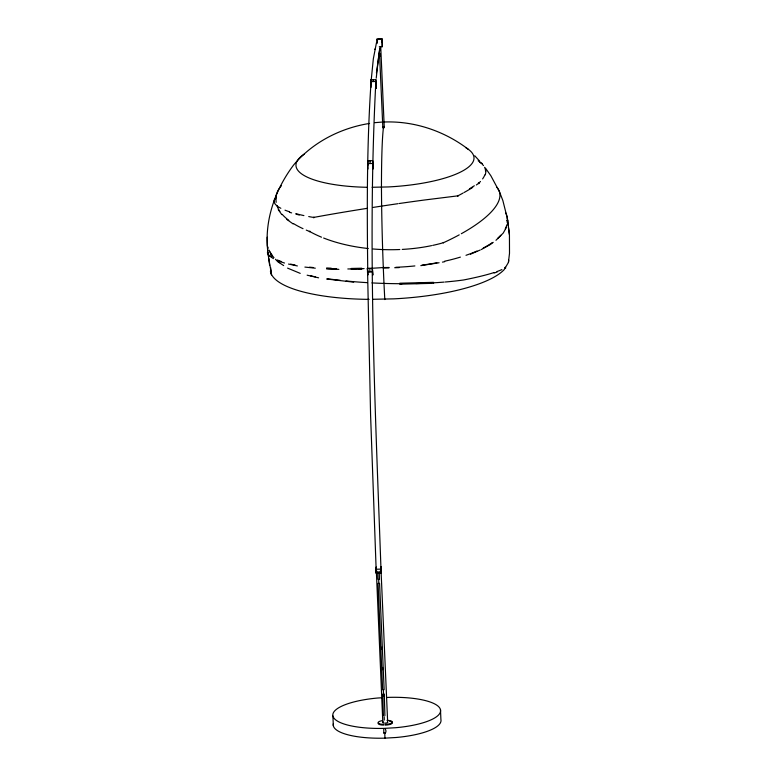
<?xml version="1.0" encoding="UTF-8"?>
<svg xmlns="http://www.w3.org/2000/svg" width="777" height="777" viewBox="0 0 777 777"><rect width="100%" height="100%" fill="white"/><g stroke="black" fill="none" stroke-linecap="round" stroke-linejoin="round"><path stroke-width="1.17" d="M384.848 299.572L384.78 299.048A124.903 6.265 88.4 0 1 383.479 272.028L383.11 262.577A124.903 6.265 88.4 0 1 381.458 187.082A129.157 6.478 88.4 0 1 383.459 127.457L383.488 127.234M367.948 169.027L367.57 160.79L372.601 160.654L372.97 168.881L372.601 160.654M370.027 163.539L370.085 160.722M375.641 85.926C367.424 247.183 375.272 408.741 381.012 569.959L387.665 722.28M371.008 87.354L370.823 79.827L375.854 79.681L376.097 88.355L375.854 79.681M373.213 81.546L373.339 79.759M443.269 242.434L443.395 242.9M371.047 82.294C366.705 146.445 366.987 210.82 367.803 275.077L367.336 268.386L372.358 268.24L372.824 274.932L372.358 268.24M371.212 80.08L373.348 58.712L376.486 42.648M376.223 78.186L378.904 54.089M372.707 299.291L393.939 298.854A119.279 34.081 -2.5 0 0 504.137 269.677L508.411 262.48L509.508 253.292L509.44 234.771L507.352 218.376L502.845 200.505L499.524 191.919L490.831 175.699L485.518 168.172M379.914 48.407L376.437 72.97M377.709 572.989L376.029 573.038L376.175 567.006L382.818 722.571M376.029 573.038L376.34 570.784M381.051 572.892L381.196 566.86L381.051 572.892L378.545 572.96M379.244 46.785L382.255 46.698L382.109 38.889L377.088 39.035L377.078 43.483M382.109 38.889L382.255 46.698M485.343 174.835L486.013 170.921M378.826 54.575L380.351 46.795M374.815 49.475L374.902 48.99M275.514 199.242C275.835 194.163 278.04 189.306 281.507 185.606M267.239 237.218L267.366 246.027L268.259 248.135M270.6 267.414L271.406 274.912M506.575 227.059L503.243 233.042L495.979 240.287M267.764 249.941L267.443 252.933L269.366 255.798M478.36 182.954L479.147 183.032L478.865 183.683M506.973 220.522L507.876 220.814L506.963 220.969M309.8 231.818L309.324 231.488L309.984 231.206M490.481 244.415L493.23 242.346M469.444 188.85L474.339 185.752M385.314 733.051C381.012 732.604 388.228 735.003 385.237 728.719M313.791 217.871L313.879 217.094M481.274 249.572L490.413 244.464M470.483 254.196L480.196 250.029M494.143 273.028L497.163 271.999M439.102 262.752L420.794 265.647M442.443 262.121L444.677 261.703M369.57 123.426C340.608 128.03 312.568 142.298 293.677 164.938C274.184 190.763 263.005 223.873 268.502 256.293M505.225 267.22L505.73 267.929L504.856 267.725M374.728 122.669L382.352 122.057M383.916 127.04L382.74 127.302L384.207 127.137M383.488 127.681L382.847 127.826L379.38 50.34M382.167 697.756L377.709 698.018A53.943 15.414 -2.5 0 0 332.915 715.996L333.343 725.776M386.616 697.503L388.947 697.367A53.943 15.414 -2.5 0 1 440.481 709.741L440.909 719.521A53.943 15.414 -2.5 0 1 396.124 737.499L384.877 738.15A53.943 15.414 -2.5 0 1 333.391 723.62M433.547 282.342L399.757 283.216M433.615 283.304L399.757 284.178M370.697 81.614L375.728 81.468M367.511 163.607L372.542 163.471M367.356 272.008L372.387 271.863M375.864 569.259L380.885 569.114M383.323 268.016L388.995 267.871M394.677 267.725L399.213 267.609M351.243 268.453L361.723 268.22M351.253 269.415L361.761 269.172M383.45 122.038C413.937 120.688 444.434 130.944 468.56 149.505M372.086 187.276L388.306 186.936A89.083 25.447 -2.5 0 0 465.899 147.756M338.879 269.357L326.573 268.939M326.602 267.978L331.264 268.211M315.297 268.182L304.895 267.084M353.681 282.148L326.525 279.001M318.599 277.816L307.129 275.184M297.377 265.938L288.51 264.063M289.462 212.286L291.637 212.888M295.998 214.112L299.271 215.025M279.361 261.305L284.518 263.034M300.213 273.368L287.577 268.114M283.663 265.569L277.787 261.742L275.476 259.246M478.166 160.79L482.294 163.646M269.512 255.924L273.407 258.615M286.81 219.425L293.114 223.912M270.979 254.361L273.97 257.614M474.728 155.75L479.594 161.082M278.253 209.683L281.798 214.617M269.133 250.165L270.882 254.215M268.706 258.294L271.532 274.504M367.336 268.386L367.774 271.445M507.352 218.376L508.284 225.553M508.498 227.554L509.44 234.771M267.987 252.525L269.648 265.472M383.314 267.385L383.333 267.968L383.323 267.482M367.57 160.79L367.919 165.122M370.823 79.827L371.017 83.275M380.73 46.61L384.265 127.729M380.293 53.866L380.39 56.265M383.459 127.457L383.488 128.118M377.088 39.035L377.233 42.395M384.741 732.711L384.974 738.14M376.175 570.24L370.59 415.297L367.57 271.066M379.574 583.255L384.139 689.723M378.059 583.313L382.634 689.782M384.275 694.055L384.906 715.734M382.77 694.104L383.391 715.772M379.438 579.292L379.215 571.328M377.933 579.341L377.709 571.357M383.731 728.748L383.828 733.07M369.842 268.308L369.871 271.931M508.682 260.101A119.279 34.081 -2.5 0 1 508.411 262.48M369.085 299.368A119.279 34.081 -2.5 0 1 270.415 270.998M367.307 187.296A89.083 25.447 -2.5 0 1 304.244 154.137M372.455 268.23A122.028 27.302 -5.1 0 0 383.304 267.531A119.192 45.357 -1 0 0 388.976 267.482M364.102 268.609A122.028 27.302 -5.1 0 1 358.216 268.803M355.876 268.852A122.028 27.302 -5.1 0 1 347.814 268.959M336.655 268.852A122.028 27.302 -5.1 0 1 327.7 268.541M313.121 267.521A122.028 27.302 -5.1 0 1 309.528 267.162M295.075 265.035A122.028 27.302 -5.1 0 1 290.637 264.122M281.459 261.567A122.028 27.302 -5.1 0 1 279.506 260.849A120.134 19.881 2.2 0 1 277.34 259.974M507.216 222.776A119.192 45.357 -1 0 0 507.391 220.755A117.366 39.112 0.3 0 0 507.119 216.715M506.808 224.796A119.192 45.357 -1 0 1 505.293 228.807M500.796 235.285A119.192 45.357 -1 0 1 497.484 238.558M492.181 242.706A119.192 45.357 -1 0 1 483.226 248.048M476.942 251.049A119.192 45.357 -1 0 1 465.996 255.303M460.373 257.119A119.192 45.357 -1 0 1 444.58 261.227M436.897 262.791A119.192 45.357 -1 0 1 421.989 265.112M414.889 265.928A119.192 45.357 -1 0 1 395.794 267.288M501.913 269.57A118.259 13.471 -6 0 1 496.979 271.552M493.958 272.581A118.259 13.471 -6 0 1 463.616 279.973A120.008 24.281 1.4 0 1 445.289 281.993M444.143 282.09A120.008 24.281 1.4 0 1 433.576 282.828M431.41 282.945A120.008 24.281 1.4 0 1 415.831 283.547M402.078 283.702A120.008 24.281 1.4 0 1 371.901 282.915M367.298 282.653A120.008 24.281 1.4 0 1 346.018 280.963M340.404 280.361A120.008 24.281 1.4 0 1 332.255 279.37A120.464 51.01 -8.3 0 1 327.573 278.836M308.722 216.569A115.938 20.794 0.9 0 0 311.237 217.036L313.665 217.424A113.821 4.915 -8.6 0 1 367.307 208.323M303.904 215.588A115.938 20.794 0.9 0 1 295.901 213.675M289.607 211.82A115.938 20.794 0.9 0 1 285.004 210.169M280.847 208.285A115.938 20.794 0.9 0 1 276.194 197.28A111.733 44.134 0.2 0 0 276.175 202.341M476.359 184.965A116.589 19.347 -18.4 0 0 478.758 183.226A108.654 30.196 -11.1 0 0 480.477 181.478M472.727 187.383A116.589 19.347 -18.4 0 1 464.092 192.502M463.092 193.055A116.589 19.347 -18.4 0 1 457.828 195.862L424.427 200.01A113.821 4.915 -8.6 0 0 399.203 203.516M484.867 174.776A108.654 30.196 -11.1 0 1 482.595 178.914M479.739 162.286A108.654 30.196 -11.1 0 1 481.332 163.442M482.031 164.044A108.654 30.196 -11.1 0 1 483.498 165.618M484.576 167.288A108.654 30.196 -11.1 0 1 485.528 170.882M373.183 207.401A113.821 4.915 -8.6 0 1 398.028 203.681M306.264 230.109A111.733 44.134 0.2 0 0 309.654 231.478A107.391 53.972 0.7 0 0 321.503 237.179M303.02 228.671A111.733 44.134 0.2 0 1 293.405 223.533M288.782 220.367A111.733 44.134 0.2 0 1 282.187 214.335M279.895 211.402A111.733 44.134 0.2 0 1 276.884 205.39M498.649 189.811A119.493 36.616 -16.3 0 1 461.324 233.712M459.236 234.848A119.493 36.616 -16.3 0 1 443.521 242.677A107.391 53.972 0.7 0 1 432.692 245.396M496.93 187.315A119.493 36.616 -16.3 0 1 498.154 188.957M315.297 276.835A120.464 51.01 -8.3 0 1 310.47 275.767M279.749 262.684A120.464 51.01 -8.3 0 1 278.04 261.334M272.542 255.72A120.464 51.01 -8.3 0 1 270.153 252.069M431.575 245.629A107.391 53.972 0.7 0 1 402.243 249.407M399.815 249.524A107.391 53.972 0.7 0 1 373.057 248.98M368.24 248.523A107.391 53.972 0.7 0 1 323.64 238.034M505.594 212.713A117.366 39.112 0.3 0 1 506.857 215.715M271.445 256.857A120.134 19.881 2.2 0 1 269.755 255.516M440.481 709.741A53.943 15.414 -2.5 0 1 395.697 727.709L384.547 728.36A53.943 15.414 -2.5 0 1 332.915 715.996M391.608 721.891A7.148 2.04 -2.5 0 1 384.994 725.145M383.517 725.145A7.148 2.04 -2.5 0 1 378.584 722.649M389.704 721.309A7.148 2.04 -2.5 0 1 390.773 721.561M387.014 720.318A7.148 2.04 -2.5 0 1 392.317 722.377A7.148 2.04 -2.5 0 1 384.965 724.426M383.488 724.417A7.148 2.04 -2.5 0 1 378.127 722.785A7.148 2.04 -2.5 0 1 382.605 720.58M387.393 722.018A2.428 0.69 -2.5 0 1 385.149 723.125M384.168 723.086A2.428 0.69 -2.5 0 1 383.508 722.008M377.797 39.695A2.428 2.409 21.9 0 1 381.983 41.939M383.382 689.753A256.128 12.85 88.4 0 1 383.585 696.25M384.178 716.841A256.128 12.85 88.4 0 1 384.265 720.085M378.817 583.284A56.575 2.836 88.4 0 1 378.681 579.312M381.818 647.173A216.453 10.859 88.4 0 1 381.915 649.397M382.624 667.424A216.453 10.859 88.4 0 1 382.702 669.696M457.488 195.707C457.925 197.465 458.556 194.697 457.488 195.707"/></g></svg>
